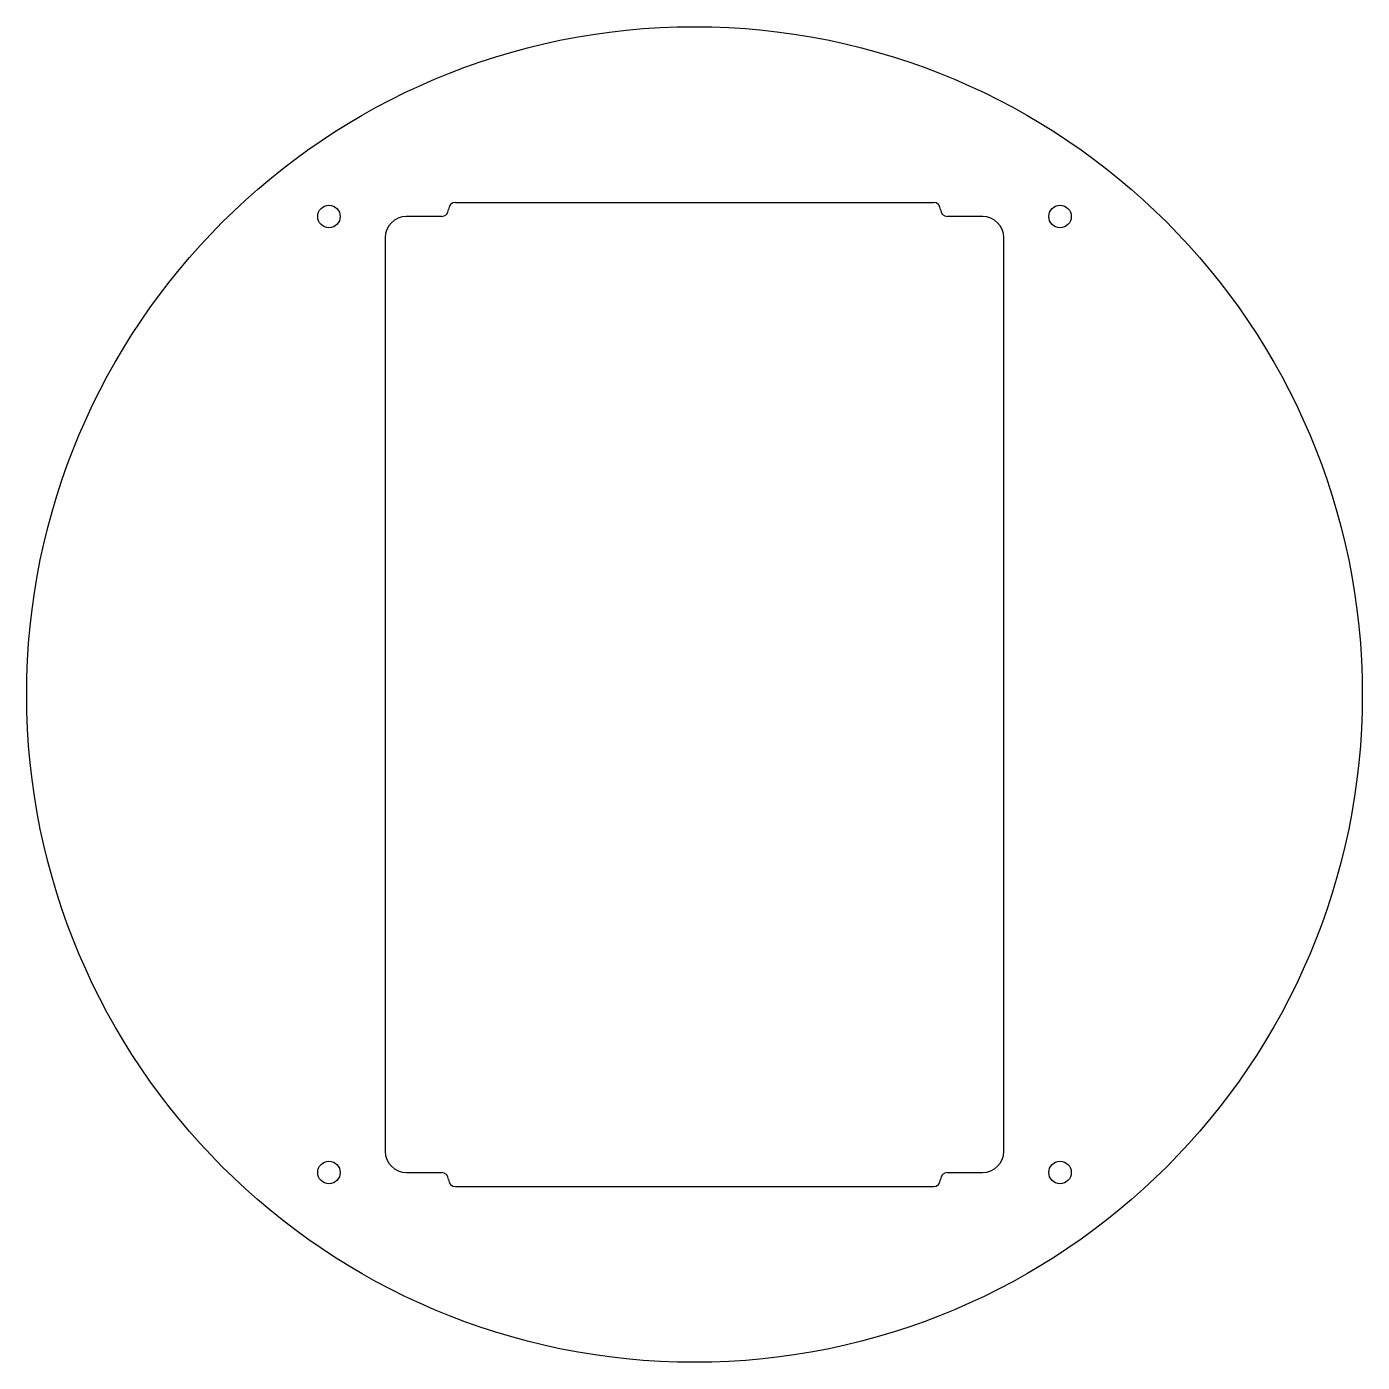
# Model space of a CAD drawing. Header units: millimetres. Extents: x -95 to 95, y -95 to 95.
import ezdxf

# ---------------------------------------------------------------- set-up
doc = ezdxf.new("R2010")
doc.units = ezdxf.units.MM

msp = doc.modelspace()

# ---------------------------------------------------------------- linework, layer by layer
at = {"color": 7, "linetype": 'Continuous', "lineweight": 25}
for p, q in [((-34, 70), (34, 70)), ((-36, 68), (-41, 68)), ((41, 68), (36, 68)), ((-44, 65), (-44, -65)), ((44, -65), (44, 65)), ((-41, -68), (-36, -68)), ((36, -68), (41, -68)), ((-34, -70), (34, -70))]:
    msp.add_line(p, q, dxfattribs=at)
for centre, radius in [((0, 0), 95), ((-52, 68), 1.6), ((52, 68), 1.6), ((-52, -68), 1.6), ((52, -68), 1.6)]:
    msp.add_circle(centre, radius, dxfattribs=at)
for centre, radius, start, end in [((-36, 69), 1, 270, 0), ((-34, 69), 1, 90, 180), ((34, 69), 1, 0, 90), ((36, 69), 1, 180, 270), ((-41, 65), 3, 90, 180), ((41, 65), 3, 0, 90), ((-41, -65), 3, 180, 270), ((41, -65), 3, 270, 0), ((-36, -69), 1, 0, 90), ((36, -69), 1, 90, 180), ((-34, -69), 1, 180, 270), ((34, -69), 1, 270, 0)]:
    msp.add_arc(centre, radius, start, end, dxfattribs=at)

doc.saveas('drawing.dxf')
